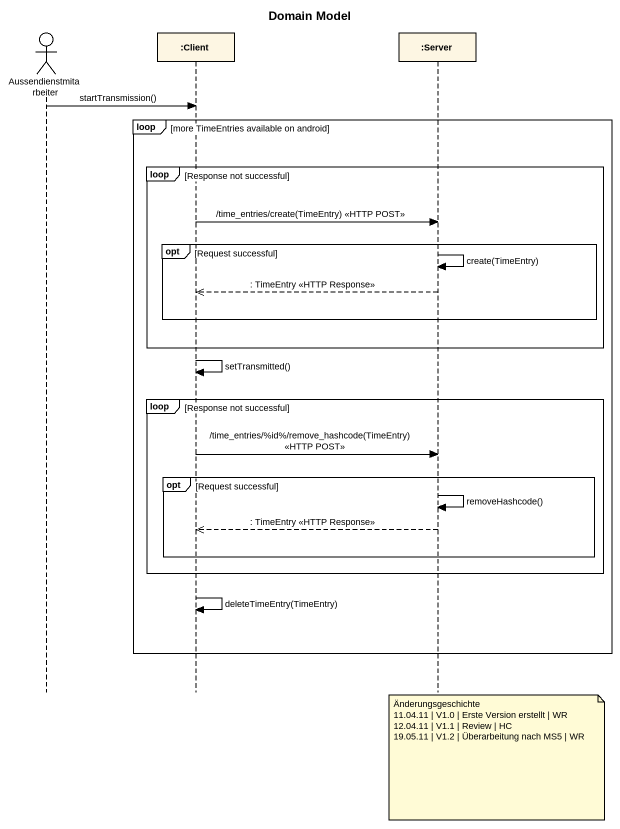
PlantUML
@startuml
title Domain Model
hide footbox
actor Aussendienstmitarbeiter
participant ":Client" as Client
participant ":Server" as Server

Aussendienstmitarbeiter -> Client : startTransmission()
loop more TimeEntries available on android
  loop Response not successful
    Client -> Server : /time_entries/create(TimeEntry) <<HTTP POST>>
    opt Request successful
      Server -> Server : create(TimeEntry)
      Server -->> Client : : TimeEntry <<HTTP Response>>
    end
  end
  Client -> Client : setTransmitted()
  loop Response not successful
    Client -> Server : /time_entries/%id%/remove_hashcode(TimeEntry) <<HTTP POST>>
    opt Request successful
      Server -> Server : removeHashcode()
      Server -->> Client : : TimeEntry <<HTTP Response>>
    end
  end
  Client -> Client : deleteTimeEntry(TimeEntry)
end
note over Server
  Änderungsgeschichte
  11.04.11 | V1.0 | Erste Version erstellt | WR
  12.04.11 | V1.1 | Review | HC
  19.05.11 | V1.2 | Überarbeitung nach MS5 | WR
end note
@enduml
